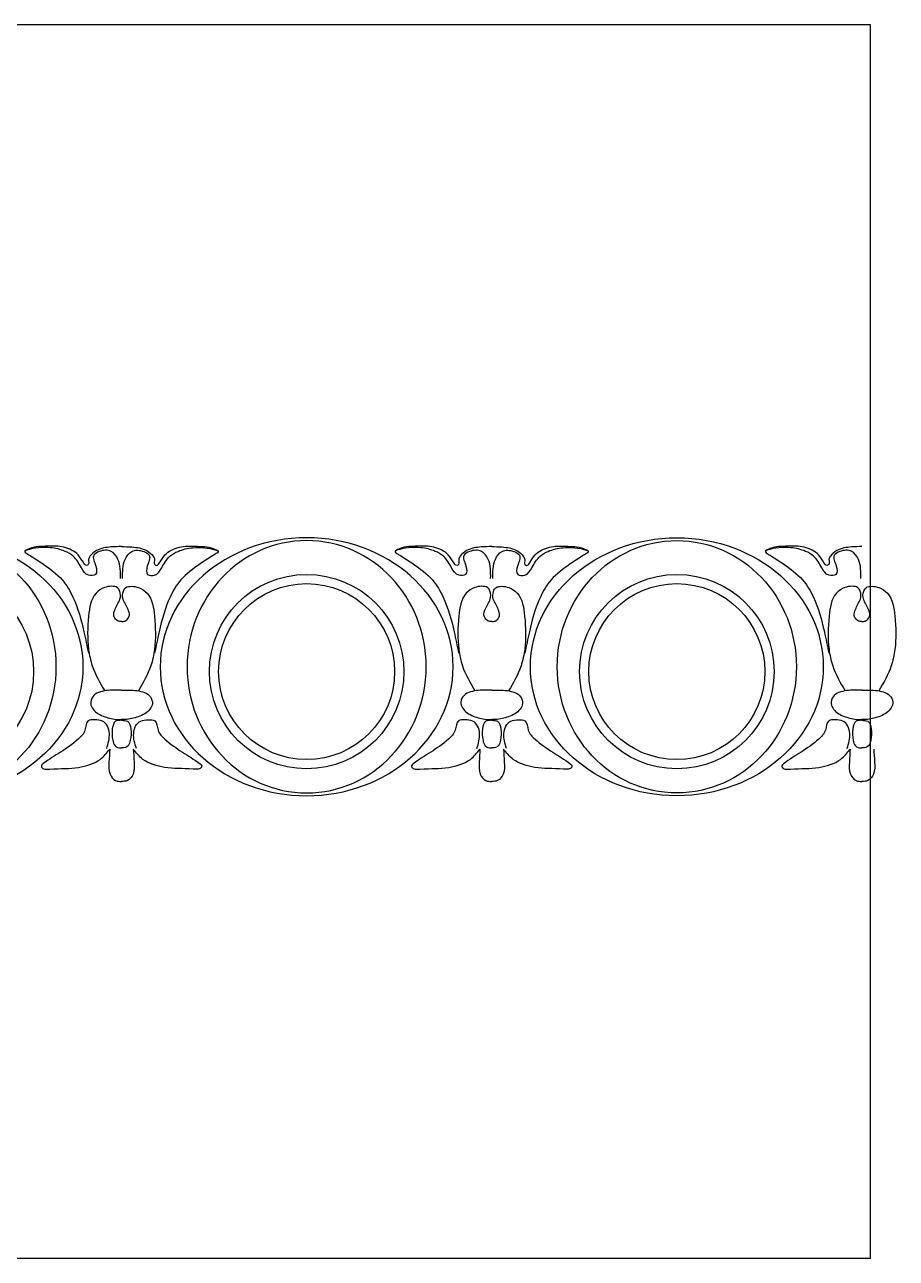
# Model space of a CAD drawing. Header units: millimetres. Extents: x 1316 to 1483, y -1201 to -1091.
# Drawn here: x 1405.5 to 1483.2, y -1201.2 to -1091.2 of the extents above; entities that cross this region are included whole.
import ezdxf

# ---------------------------------------------------------------- set-up
doc = ezdxf.new("R2010")
doc.units = ezdxf.units.MM

msp = doc.modelspace()

# ---------------------------------------------------------------- linework, layer by layer
at = {"color": 6, "ltscale": 1000}
msp.add_lwpolyline([(1315.950425453135, -1201.212620393537), (1480.950425453135, -1201.212620393537), (1480.950425453135, -1091.212620393537), (1315.950425453135, -1091.212620393537)], close=True, dxfattribs=at)
at = {"color": 7, "ltscale": 1000}
for centre, radius in [((1397.676624450145, -1148.897151713511), 8.66802357763941), ((1430.679614628501, -1148.897151713511), 8.66802357763941), ((1463.6826048068, -1148.897151713511), 8.66802357763941), ((1430.679614628501, -1148.897151713511), 7.84450383038647), ((1463.6826048068, -1148.897151713511), 7.84450383038647)]:
    msp.add_circle(centre, radius, dxfattribs=at)
for centre in [(1397.676624450087, -1148.465876103353), (1463.6826048068, -1148.465876103353)]:
    msp.add_ellipse(centre, major_axis=(-13.05573811946572, 0), ratio=0.8808387465166628, start_param=-1.570796326794897, end_param=4.71238898038469, dxfattribs=at)
for centre in [(1397.676624450087, -1148.465876103353), (1463.6826048068, -1148.465876103353)]:
    msp.add_ellipse(centre, major_axis=(0, 11.25024942101275), ratio=0.947480409645502, dxfattribs=at)
at = {"color": 7, "ltscale": 1000, "extrusion": (0, 0, -1)}
msp.add_ellipse((1430.679614628501, -1148.465876103353), major_axis=(13.05573811946572, 0), ratio=0.8808387465166628, start_param=-1.570796326794897, end_param=4.71238898038469, dxfattribs=at)
msp.add_ellipse((1430.679614628501, -1148.465876103353), major_axis=(0, 11.25024942101275), ratio=0.947480409645502, dxfattribs=at)
at = {"color": 7, "ltscale": 1000}
for points in [[(1405.573471635998, -1138.128049707073), (1405.57211208525, -1138.209601383223), (1405.730837008054, -1138.367253296488), (1406.076797592174, -1138.57466866609), (1407.17749276054, -1139.29999976882), (1408.883441811031, -1140.711923369996), (1409.846527273254, -1142.25436206075), (1410.82489147894, -1145.340070824521), (1411.225391227938, -1147.247176687615)], [(1414.08029678238, -1140.580310157824), (1413.857409030385, -1138.887425460594), (1413.263042053859, -1138.174631866368), (1412.193181351362, -1138.196906643952), (1411.710258069634, -1138.523603737649), (1411.881138570909, -1139.488844988959), (1411.85141998676, -1140.231338286572), (1411.234764343662, -1140.305587723185), (1410.597185015631, -1139.639601717678), (1409.871523817255, -1138.607864662339), (1409.144043608987, -1138.173218569926), (1407.833326998818, -1137.849508861229), (1405.724128684215, -1138.075352819174), (1405.573471635998, -1138.128049707073)], [(1414.275942296325, -1140.580310157824), (1414.49883004832, -1138.887425460594), (1415.093197024846, -1138.174631866368), (1416.163057727459, -1138.196906643952), (1416.645981009071, -1138.523603737649), (1416.475100507796, -1139.488844988959), (1416.504819092061, -1140.231338286572), (1417.121474735159, -1140.305587723185), (1417.759054063074, -1139.639601717678), (1418.484715261449, -1138.607864662339), (1419.212195469834, -1138.173218569926), (1420.522912079887, -1137.849508861229), (1422.63211039449, -1138.075352819174), (1422.782767442823, -1138.128049707073)], [(1422.782767442823, -1138.128049707073), (1422.784126993571, -1138.209601383223), (1422.625402070651, -1138.367253296488), (1422.279441486531, -1138.57466866609), (1421.178746318281, -1139.29999976882), (1419.47279726779, -1140.711923369996), (1418.509711805451, -1142.25436206075), (1417.531347599765, -1145.340070824521), (1417.130847850767, -1147.247176687615)], [(1438.576461814297, -1138.128049707073), (1438.575102263549, -1138.209601383223), (1438.733827186468, -1138.367253296488), (1439.079787770472, -1138.57466866609), (1440.180482938838, -1139.29999976882), (1441.886431989446, -1140.711923369996), (1442.849517451552, -1142.25436206075), (1443.827881657238, -1145.340070824521), (1444.228381406352, -1147.247176687615)], [(1447.083286960795, -1140.580310157824), (1446.860399208683, -1138.887425460594), (1446.266032232157, -1138.174631866368), (1445.19617152966, -1138.196906643952), (1444.713248248048, -1138.523603737649), (1444.884128749323, -1139.488844988959), (1444.854410165175, -1140.231338286572), (1444.237754521961, -1140.305587723185), (1443.600175193929, -1139.639601717678), (1442.87451399567, -1138.607864662339), (1442.147033787285, -1138.173218569926), (1440.836317177116, -1137.849508861229), (1438.727118862629, -1138.075352819174), (1438.576461814297, -1138.128049707073)], [(1447.278932474739, -1140.580310157824), (1447.501820226618, -1138.887425460594), (1448.096187203144, -1138.174631866368), (1449.166047905757, -1138.196906643952), (1449.648971187369, -1138.523603737649), (1449.478090686211, -1139.488844988959), (1449.507809270359, -1140.231338286572), (1450.124464913457, -1140.305587723185), (1450.762044241372, -1139.639601717678), (1451.487705439748, -1138.607864662339), (1452.215185648132, -1138.173218569926), (1453.525902258185, -1137.849508861229), (1455.635100572788, -1138.075352819174), (1455.785757621237, -1138.128049707073)], [(1455.785757621237, -1138.128049707073), (1455.787117171869, -1138.209601383223), (1455.628392249066, -1138.367253296488), (1455.282431664946, -1138.57466866609), (1454.181736496696, -1139.29999976882), (1452.475787446088, -1140.711923369996), (1451.512701983749, -1142.25436206075), (1450.534337778179, -1145.340070824521), (1450.133838029065, -1147.247176687615)], [(1471.579451992362, -1138.128049707073), (1471.57809244173, -1138.209601383223), (1471.736817364534, -1138.367253296488), (1472.082777948654, -1138.57466866609), (1473.183473116904, -1139.29999976882), (1474.889422167511, -1140.711923369996), (1475.85250762985, -1142.25436206075), (1476.83087183542, -1145.340070824521), (1477.231371584534, -1147.247176687615)], [(1480.08627713886, -1140.580310157824), (1479.863389386981, -1138.887425460594), (1479.269022410455, -1138.174631866368), (1478.199161707842, -1138.196906643952), (1477.71623842623, -1138.523603737649), (1477.887118927389, -1139.488844988959), (1477.85740034324, -1140.231338286572), (1477.240744700142, -1140.305587723185), (1476.603165372228, -1139.639601717678), (1475.877504173852, -1138.607864662339), (1475.150023965467, -1138.173218569926), (1473.839307355414, -1137.849508861229), (1471.730109040811, -1138.075352819174), (1471.579451992362, -1138.128049707073)], [(1412.856983984191, -1155.747980147517), (1413.040015885908, -1155.08027125747), (1412.921488619129, -1153.766161155891), (1412.468746712384, -1153.303128909352), (1411.789835429237, -1153.195361227179), (1411.21856625583, -1153.281411467677), (1410.917007087217, -1154.121630601821), (1410.319532905774, -1154.919439260299), (1408.746022966294, -1156.079683336578), (1407.172513026813, -1157.131749967582), (1407.031409137835, -1157.305284619277), (1407.053179452148, -1157.413666946031), (1407.780066057527, -1157.598060318564), (1410.341303219971, -1157.435384387678), (1412.272813883679, -1156.719528339225), (1413.129919220879, -1155.808625078909)], [(1415.499255094397, -1155.747980147517), (1415.31622319268, -1155.08027125747), (1415.434750459459, -1153.766161155891), (1415.887492366204, -1153.303128909352), (1416.566403649234, -1153.195361227179), (1417.137672822875, -1153.281411467677), (1417.439231991371, -1154.121630601821), (1418.036706172814, -1154.919439260299), (1419.610216112294, -1156.079683336578), (1421.183726051775, -1157.131749967582), (1421.32482994087, -1157.305284619277), (1421.303059626556, -1157.413666946031), (1420.576173021178, -1157.598060318564), (1418.014935858617, -1157.435384387678), (1416.083425194909, -1156.719528339225), (1415.226319857593, -1155.808625078909)], [(1445.859974162489, -1155.747980147517), (1446.043006064207, -1155.08027125747), (1445.924478797428, -1153.766161155891), (1445.471736890682, -1153.303128909352), (1444.792825607652, -1153.195361227179), (1444.221556434128, -1153.281411467677), (1443.919997265515, -1154.121630601821), (1443.322523084189, -1154.919439260299), (1441.749013144592, -1156.079683336578), (1440.175503205228, -1157.131749967582), (1440.034399316133, -1157.305284619277), (1440.056169630447, -1157.413666946031), (1440.783056235825, -1157.598060318564), (1443.34429339827, -1157.435384387678), (1445.275804061977, -1156.719528339225), (1446.132909399294, -1155.808625078909)], [(1448.502245272695, -1155.747980147517), (1448.319213370978, -1155.08027125747), (1448.437740637757, -1153.766161155891), (1448.890482544619, -1153.303128909352), (1449.569393827649, -1153.195361227179), (1450.140663001173, -1153.281411467677), (1450.442222169786, -1154.121630601821), (1451.039696351112, -1154.919439260299), (1452.613206290709, -1156.079683336578), (1454.186716230073, -1157.131749967582), (1454.327820119168, -1157.305284619277), (1454.306049804854, -1157.413666946031), (1453.579163199476, -1157.598060318564), (1451.017926036915, -1157.435384387678), (1449.086415373207, -1156.719528339225), (1448.229310036008, -1155.808625078909)], [(1478.862964340904, -1155.747980147517), (1479.045996242621, -1155.08027125747), (1478.927468975842, -1153.766161155891), (1478.47472706898, -1153.303128909352), (1477.79581578595, -1153.195361227179), (1477.224546612426, -1153.281411467677), (1476.92298744393, -1154.121630601821), (1476.325513262487, -1154.919439260299), (1474.752003323007, -1156.079683336578), (1473.178493383526, -1157.131749967582), (1473.037389494431, -1157.305284619277), (1473.059159808745, -1157.413666946031), (1473.786046414123, -1157.598060318564), (1476.347283576684, -1157.435384387678), (1478.278794240392, -1156.719528339225), (1479.135899577592, -1155.808625078909)]]:
    msp.add_spline(points, degree=3, dxfattribs=at)
for points, knots in [([(1414.178119539352, -1137.753673727249), (1413.876462912605, -1137.75700572503), (1413.11856280635, -1137.768575400729), (1412.070194991142, -1137.926884906748), (1411.435751605266, -1138.471174762384), (1411.168191455956, -1138.922314855885), (1411.338655709475, -1139.294821097548), (1411.004383368836, -1139.486226206911), (1410.667975882254, -1139.037476981208), (1410.297610996477, -1138.302701938726), (1409.029639985132, -1137.671523457193), (1407.548645131359, -1137.730885355708), (1406.331037571839, -1137.726441028066), (1405.715742327458, -1138.060317798783), (1405.573343224078, -1138.128110843045), (1405.573279017768, -1138.128141410216)], [0.0627510524423619, 0.0627510524423619, 0.0627510524423619, 0.0627510524423619, 0.8365779352989182, 2.00470188218025, 2.648488927413866, 2.914223128192218, 3.29013205172226, 3.446342994838012, 3.699795756857689, 4.46857120511043, 5.709674930477415, 6.925606402318497, 8.291974149622384, 8.693966323981702, 8.694147659626745, 8.694147659626745, 8.694147659626745, 8.694147659626745]), ([(1414.178119539352, -1137.753673727249), (1414.479776166099, -1137.75700572503), (1415.237676272354, -1137.768575400729), (1416.286044087679, -1137.926884906748), (1416.920487473439, -1138.471174762384), (1417.188047622749, -1138.922314855885), (1417.01758336923, -1139.294821097548), (1417.351855709869, -1139.486226206911), (1417.688263196451, -1139.037476981208), (1418.058628082228, -1138.302701938726), (1419.326599093689, -1137.671523457193), (1420.807593947462, -1137.730885355708), (1422.025201506865, -1137.726441028066), (1422.640496751246, -1138.060317798783), (1422.782895854743, -1138.128110843045), (1422.782960060937, -1138.128141410216)], [0.0627510524423619, 0.0627510524423619, 0.0627510524423619, 0.0627510524423619, 0.8365779352989182, 2.00470188218025, 2.648488927413866, 2.914223128192218, 3.29013205172226, 3.446342994838012, 3.699795756857689, 4.46857120511043, 5.709674930477415, 6.925606402318497, 8.291974149622384, 8.693966323981702, 8.694147659626745, 8.694147659626745, 8.694147659626745, 8.694147659626745]), ([(1447.181109717767, -1137.753673727249), (1446.879453090904, -1137.75700572503), (1446.121552984649, -1137.768575400729), (1445.073185169556, -1137.926884906748), (1444.438741783681, -1138.471174762384), (1444.171181634254, -1138.922314855885), (1444.341645887773, -1139.294821097548), (1444.007373547134, -1139.486226206911), (1443.670966060668, -1139.037476981208), (1443.300601174891, -1138.302701938726), (1442.03263016343, -1137.671523457193), (1440.551635309657, -1137.730885355708), (1439.334027750254, -1137.726441028066), (1438.718732505757, -1138.060317798783), (1438.576333402376, -1138.128110843045), (1438.576269196066, -1138.128141410216)], [0.0627510524423619, 0.0627510524423619, 0.0627510524423619, 0.0627510524423619, 0.8365779352989182, 2.00470188218025, 2.648488927413866, 2.914223128192218, 3.29013205172226, 3.446342994838012, 3.699795756857689, 4.46857120511043, 5.709674930477415, 6.925606402318497, 8.291974149622384, 8.693966323981702, 8.694147659626745, 8.694147659626745, 8.694147659626745, 8.694147659626745]), ([(1447.181109717767, -1137.753673727249), (1447.482766344514, -1137.75700572503), (1448.240666450769, -1137.768575400729), (1449.289034265978, -1137.926884906748), (1449.923477651737, -1138.471174762384), (1450.191037801047, -1138.922314855885), (1450.020573547528, -1139.294821097548), (1450.354845888283, -1139.486226206911), (1450.691253374749, -1139.037476981208), (1451.061618260526, -1138.302701938726), (1452.329589271987, -1137.671523457193), (1453.81058412576, -1137.730885355708), (1455.028191685164, -1137.726441028066), (1455.643486929661, -1138.060317798783), (1455.785886033158, -1138.128110843045), (1455.785950239235, -1138.128141410216)], [0.0627510524423619, 0.0627510524423619, 0.0627510524423619, 0.0627510524423619, 0.8365779352989182, 2.00470188218025, 2.648488927413866, 2.914223128192218, 3.29013205172226, 3.446342994838012, 3.699795756857689, 4.46857120511043, 5.709674930477415, 6.925606402318497, 8.291974149622384, 8.693966323981702, 8.694147659626745, 8.694147659626745, 8.694147659626745, 8.694147659626745]), ([(1480.184099895832, -1137.753673727249), (1479.882443269085, -1137.75700572503), (1479.12454316283, -1137.768575400729), (1478.076175347622, -1137.926884906748), (1477.441731961862, -1138.471174762384), (1477.174171812552, -1138.922314855885), (1477.344636066071, -1139.294821097548), (1477.010363725316, -1139.486226206911), (1476.67395623885, -1139.037476981208), (1476.303591353073, -1138.302701938726), (1475.035620341612, -1137.671523457193), (1473.554625487839, -1137.730885355708), (1472.337017928436, -1137.726441028066), (1471.721722683938, -1138.060317798783), (1471.579323580441, -1138.128110843045), (1471.579259374364, -1138.128141410216)], [0.0627510524423619, 0.0627510524423619, 0.0627510524423619, 0.0627510524423619, 0.8365779352989182, 2.00470188218025, 2.648488927413866, 2.914223128192218, 3.29013205172226, 3.446342994838012, 3.699795756857689, 4.46857120511043, 5.709674930477415, 6.925606402318497, 8.291974149622384, 8.693966323981702, 8.694147659626745, 8.694147659626745, 8.694147659626745, 8.694147659626745]), ([(1414.178119539236, -1144.430657416935), (1414.070326889585, -1144.431716059193), (1413.834161492134, -1144.427483339419), (1413.592068215785, -1144.169294224444), (1413.416567849297, -1143.798123336313), (1413.59790626862, -1143.346995070959), (1413.801911597442, -1142.887494493949), (1414.119087413605, -1142.388025860655), (1414.092797953588, -1141.82768761821), (1413.814143343316, -1141.324100934933), (1413.240038277301, -1141.26189169093), (1412.567909778747, -1141.386680004976), (1411.469287979253, -1142.095298546632), (1411.168925813119, -1144.278472523849), (1411.099468497046, -1146.42485491437), (1411.583296288572, -1148.731161107517), (1412.252758593251, -1149.890479223312), (1412.678788411733, -1150.614366163096)], [0.02370941281285924, 0.02370941281285924, 0.02370941281285924, 0.02370941281285924, 0.2880088832522136, 0.6088204290431689, 0.8579507231831165, 1.299451019592438, 1.747136365223791, 2.174588036227853, 2.771434660026128, 3.084552570383156, 3.550760326397072, 4.086261890250865, 4.856113756833754, 6.680986785523785, 9.209665728775713, 10.47617888618266, 12.60253965703515, 12.60253965703515, 12.60253965703515, 12.60253965703515]), ([(1414.178119539236, -1144.430657416935), (1414.28591218912, -1144.431716059193), (1414.522077586455, -1144.427483339419), (1414.764170862687, -1144.169294224444), (1414.939671229291, -1143.798123336313), (1414.758332809968, -1143.346995070959), (1414.554327481146, -1142.887494493949), (1414.237151664867, -1142.388025860655), (1414.263441125117, -1141.82768761821), (1414.542095735273, -1141.324100934933), (1415.116200801171, -1141.26189169093), (1415.788329299841, -1141.386680004976), (1416.886951099335, -1142.095298546632), (1417.187313265469, -1144.278472523849), (1417.256770581658, -1146.42485491437), (1416.772942790016, -1148.731161107517), (1416.103480485453, -1149.890479223312), (1415.677450666855, -1150.614366163096)], [0.02370941281285924, 0.02370941281285924, 0.02370941281285924, 0.02370941281285924, 0.2880088832522136, 0.6088204290431689, 0.8579507231831165, 1.299451019592438, 1.747136365223791, 2.174588036227853, 2.771434660026128, 3.084552570383156, 3.550760326397072, 4.086261890250865, 4.856113756833754, 6.680986785523785, 9.209665728775713, 10.47617888618266, 12.60253965703515, 12.60253965703515, 12.60253965703515, 12.60253965703515]), ([(1447.181109717651, -1144.430657416935), (1447.073317067883, -1144.431716059193), (1446.837151670548, -1144.427483339419), (1446.595058394199, -1144.169294224444), (1446.419558027595, -1143.798123336313), (1446.600896446918, -1143.346995070959), (1446.804901775857, -1142.887494493949), (1447.122077592019, -1142.388025860655), (1447.095788131886, -1141.82768761821), (1446.817133521614, -1141.324100934933), (1446.243028455716, -1141.26189169093), (1445.570899957045, -1141.386680004976), (1444.472278157551, -1142.095298546632), (1444.171915991417, -1144.278472523849), (1444.102458675345, -1146.42485491437), (1444.586286466871, -1148.731161107517), (1445.255748771549, -1149.890479223312), (1445.681778590148, -1150.614366163096)], [0.02370941281285924, 0.02370941281285924, 0.02370941281285924, 0.02370941281285924, 0.2880088832522136, 0.6088204290431689, 0.8579507231831165, 1.299451019592438, 1.747136365223791, 2.174588036227853, 2.771434660026128, 3.084552570383156, 3.550760326397072, 4.086261890250865, 4.856113756833754, 6.680986785523785, 9.209665728775713, 10.47617888618266, 12.60253965703515, 12.60253965703515, 12.60253965703515, 12.60253965703515]), ([(1447.181109717651, -1144.430657416935), (1447.288902367418, -1144.431716059193), (1447.525067764753, -1144.427483339419), (1447.767161041102, -1144.169294224444), (1447.942661407706, -1143.798123336313), (1447.761322988383, -1143.346995070959), (1447.557317659444, -1142.887494493949), (1447.240141843282, -1142.388025860655), (1447.266431303415, -1141.82768761821), (1447.545085913687, -1141.324100934933), (1448.119190979585, -1141.26189169093), (1448.791319478256, -1141.386680004976), (1449.889941277634, -1142.095298546632), (1450.190303443767, -1144.278472523849), (1450.259760759956, -1146.42485491437), (1449.77593296843, -1148.731161107517), (1449.106470663752, -1149.890479223312), (1448.680440845153, -1150.614366163096)], [0.02370941281285924, 0.02370941281285924, 0.02370941281285924, 0.02370941281285924, 0.2880088832522136, 0.6088204290431689, 0.8579507231831165, 1.299451019592438, 1.747136365223791, 2.174588036227853, 2.771434660026128, 3.084552570383156, 3.550760326397072, 4.086261890250865, 4.856113756833754, 6.680986785523785, 9.209665728775713, 10.47617888618266, 12.60253965703515, 12.60253965703515, 12.60253965703515, 12.60253965703515]), ([(1480.184099895949, -1144.430657416935), (1480.076307246181, -1144.431716059193), (1479.840141848847, -1144.427483339419), (1479.598048572498, -1144.169294224444), (1479.42254820601, -1143.798123336313), (1479.603886625217, -1143.346995070959), (1479.807891954155, -1142.887494493949), (1480.125067770434, -1142.388025860655), (1480.098778310185, -1141.82768761821), (1479.820123699912, -1141.324100934933), (1479.246018634014, -1141.26189169093), (1478.573890135343, -1141.386680004976), (1477.475268335966, -1142.095298546632), (1477.174906169832, -1144.278472523849), (1477.105448853643, -1146.42485491437), (1477.589276645285, -1148.731161107517), (1478.258738949848, -1149.890479223312), (1478.684768768446, -1150.614366163096)], [0.02370941281285924, 0.02370941281285924, 0.02370941281285924, 0.02370941281285924, 0.2880088832522136, 0.6088204290431689, 0.8579507231831165, 1.299451019592438, 1.747136365223791, 2.174588036227853, 2.771434660026128, 3.084552570383156, 3.550760326397072, 4.086261890250865, 4.856113756833754, 6.680986785523785, 9.209665728775713, 10.47617888618266, 12.60253965703515, 12.60253965703515, 12.60253965703515, 12.60253965703515]), ([(1480.184099895949, -1144.430657416935), (1480.291892545716, -1144.431716059193), (1480.528057943051, -1144.427483339419), (1480.7701512194, -1144.169294224444), (1480.945651586004, -1143.798123336313), (1480.764313166681, -1143.346995070959), (1480.560307837743, -1142.887494493949), (1480.24313202158, -1142.388025860655), (1480.269421481713, -1141.82768761821), (1480.548076091985, -1141.324100934933), (1481.122181157883, -1141.26189169093), (1481.794309656554, -1141.386680004976), (1482.892931456048, -1142.095298546632), (1483.193293622182, -1144.278472523849), (1483.262750938255, -1146.42485491437), (1482.778923146729, -1148.731161107517), (1482.10946084205, -1149.890479223312), (1481.683431023452, -1150.614366163096)], [0.02370941281285924, 0.02370941281285924, 0.02370941281285924, 0.02370941281285924, 0.2880088832522136, 0.6088204290431689, 0.8579507231831165, 1.299451019592438, 1.747136365223791, 2.174588036227853, 2.771434660026128, 3.084552570383156, 3.550760326397072, 4.086261890250865, 4.856113756833754, 6.680986785523785, 9.209665728775713, 10.47617888618266, 12.60253965703515, 12.60253965703515, 12.60253965703515, 12.60253965703515]), ([(1414.178119539236, -1150.539871720222), (1413.730268701398, -1150.535077263867), (1412.852788817439, -1150.527745019677), (1411.627938809175, -1150.841980208152), (1411.34778772639, -1151.733972810416), (1411.728752648178, -1152.498053247549), (1412.659009276027, -1152.969041468376), (1413.558064358029, -1153.168235153458), (1414.0641126191, -1153.175937602213), (1414.178119539352, -1153.174312816005)], [0.01823128793597887, 0.01823128793597887, 0.01823128793597887, 0.01823128793597887, 1.186635575308009, 2.305187115488077, 2.846387728115468, 3.316023031744735, 4.359754282706549, 5.363732181509262, 5.654804540572636, 5.654804540572636, 5.654804540572636, 5.654804540572636]), ([(1414.178119539236, -1150.539871720222), (1414.62597037719, -1150.535077263867), (1415.503450261149, -1150.527745019677), (1416.728300269413, -1150.841980208152), (1417.008451352198, -1151.733972810416), (1416.627486430527, -1152.498053247549), (1415.697229802561, -1152.969041468376), (1414.798174720676, -1153.168235153458), (1414.292126459488, -1153.175937602213), (1414.178119539236, -1153.174312816005)], [0.01823128793597887, 0.01823128793597887, 0.01823128793597887, 0.01823128793597887, 1.186635575308009, 2.305187115488077, 2.846387728115468, 3.316023031744735, 4.359754282706549, 5.363732181509262, 5.654804540572636, 5.654804540572636, 5.654804540572636, 5.654804540572636]), ([(1447.181109717651, -1150.539871720222), (1446.733258879696, -1150.535077263867), (1445.855778995854, -1150.527745019677), (1444.630928987473, -1150.841980208152), (1444.350777904689, -1151.733972810416), (1444.731742826476, -1152.498053247549), (1445.661999454442, -1152.969041468376), (1446.561054536327, -1153.168235153458), (1447.067102797399, -1153.175937602213), (1447.181109717767, -1153.174312816005)], [0.01823128793597887, 0.01823128793597887, 0.01823128793597887, 0.01823128793597887, 1.186635575308009, 2.305187115488077, 2.846387728115468, 3.316023031744735, 4.359754282706549, 5.363732181509262, 5.654804540572636, 5.654804540572636, 5.654804540572636, 5.654804540572636]), ([(1447.181109717651, -1150.539871720222), (1447.628960555488, -1150.535077263867), (1448.506440439447, -1150.527745019677), (1449.731290447711, -1150.841980208152), (1450.011441530613, -1151.733972810416), (1449.630476608825, -1152.498053247549), (1448.700219980859, -1152.969041468376), (1447.801164898974, -1153.168235153458), (1447.295116637786, -1153.175937602213), (1447.181109717534, -1153.174312816005)], [0.01823128793597887, 0.01823128793597887, 0.01823128793597887, 0.01823128793597887, 1.186635575308009, 2.305187115488077, 2.846387728115468, 3.316023031744735, 4.359754282706549, 5.363732181509262, 5.654804540572636, 5.654804540572636, 5.654804540572636, 5.654804540572636]), ([(1480.184099895949, -1150.539871720222), (1479.736249058111, -1150.535077263867), (1478.858769174152, -1150.527745019677), (1477.633919165888, -1150.841980208152), (1477.353768082987, -1151.733972810416), (1477.734733004774, -1152.498053247549), (1478.66498963274, -1152.969041468376), (1479.564044714625, -1153.168235153458), (1480.070092975813, -1153.175937602213), (1480.184099896065, -1153.174312816005)], [0.01823128793597887, 0.01823128793597887, 0.01823128793597887, 0.01823128793597887, 1.186635575308009, 2.305187115488077, 2.846387728115468, 3.316023031744735, 4.359754282706549, 5.363732181509262, 5.654804540572636, 5.654804540572636, 5.654804540572636, 5.654804540572636]), ([(1480.184099895949, -1150.539871720222), (1480.631950733903, -1150.535077263867), (1481.509430617745, -1150.527745019677), (1482.734280626126, -1150.841980208152), (1483.014431708911, -1151.733972810416), (1482.633466787123, -1152.498053247549), (1481.703210159158, -1152.969041468376), (1480.804155077272, -1153.168235153458), (1480.298106816201, -1153.175937602213), (1480.184099895832, -1153.174312816005)], [0.01823128793597887, 0.01823128793597887, 0.01823128793597887, 0.01823128793597887, 1.186635575308009, 2.305187115488077, 2.846387728115468, 3.316023031744735, 4.359754282706549, 5.363732181509262, 5.654804540572636, 5.654804540572636, 5.654804540572636, 5.654804540572636]), ([(1414.189004696393, -1153.24043516265), (1413.96039247415, -1153.241774900966), (1413.518531256774, -1153.25068421313), (1413.284688693191, -1154.1328050271), (1413.346831982908, -1154.828925181097), (1413.523784247878, -1155.582799330707), (1413.950680727907, -1155.700334936442), (1414.157056968495, -1155.703846329157), (1414.178119539236, -1155.703852985989)], [0, 0, 0, 0, 0.4174923082226142, 1.035101303553509, 1.910631635916607, 2.362127132288702, 2.831522544445905, 2.885255357935706, 2.885255357935706, 2.885255357935706, 2.885255357935706]), ([(1414.167234382079, -1153.24043516265), (1414.395846604555, -1153.241774900966), (1414.837707821931, -1153.25068421313), (1415.071550385514, -1154.1328050271), (1415.009407095797, -1154.828925181097), (1414.83245483071, -1155.582799330707), (1414.405558350682, -1155.700334936442), (1414.199182110093, -1155.703846329157), (1414.178119539352, -1155.703852985989)], [0, 0, 0, 0, 0.4174923082226142, 1.035101303553509, 1.910631635916607, 2.362127132288702, 2.831522544445905, 2.885255357935706, 2.885255357935706, 2.885255357935706, 2.885255357935706]), ([(1447.191994874807, -1153.24043516265), (1446.963382652448, -1153.241774900966), (1446.521521435072, -1153.25068421313), (1446.287678871489, -1154.1328050271), (1446.349822161206, -1154.828925181097), (1446.526774426176, -1155.582799330707), (1446.953670906321, -1155.700334936442), (1447.16004714691, -1155.703846329157), (1447.181109717534, -1155.703852985989)], [0, 0, 0, 0, 0.4174923082226142, 1.035101303553509, 1.910631635916607, 2.362127132288702, 2.831522544445905, 2.885255357935706, 2.885255357935706, 2.885255357935706, 2.885255357935706]), ([(1447.170224560494, -1153.24043516265), (1447.398836782853, -1153.241774900966), (1447.840698000229, -1153.25068421313), (1448.074540563812, -1154.1328050271), (1448.012397274095, -1154.828925181097), (1447.835445009008, -1155.582799330707), (1447.40854852898, -1155.700334936442), (1447.202172288391, -1155.703846329157), (1447.181109717767, -1155.703852985989)], [0, 0, 0, 0, 0.4174923082226142, 1.035101303553509, 1.910631635916607, 2.362127132288702, 2.831522544445905, 2.885255357935706, 2.885255357935706, 2.885255357935706, 2.885255357935706]), ([(1480.194985053105, -1153.24043516265), (1479.966372830746, -1153.241774900966), (1479.52451161337, -1153.25068421313), (1479.290669049788, -1154.1328050271), (1479.352812339504, -1154.828925181097), (1479.529764604591, -1155.582799330707), (1479.95666108462, -1155.700334936442), (1480.163037325208, -1155.703846329157), (1480.184099895832, -1155.703852985989)], [0, 0, 0, 0, 0.4174923082226142, 1.035101303553509, 1.910631635916607, 2.362127132288702, 2.831522544445905, 2.885255357935706, 2.885255357935706, 2.885255357935706, 2.885255357935706]), ([(1480.173214738792, -1153.24043516265), (1480.401826961152, -1153.241774900966), (1480.843688178527, -1153.25068421313), (1481.07753074211, -1154.1328050271), (1481.015387452393, -1154.828925181097), (1480.838435187423, -1155.582799330707), (1480.411538707278, -1155.700334936442), (1480.205162466689, -1155.703846329157), (1480.184099896065, -1155.703852985989)], [0, 0, 0, 0, 0.4174923082226142, 1.035101303553509, 1.910631635916607, 2.362127132288702, 2.831522544445905, 2.885255357935706, 2.885255357935706, 2.885255357935706, 2.885255357935706]), ([(1413.129919220879, -1155.808625078909), (1413.104779337951, -1156.189449577829), (1413.05579841074, -1156.931423479637), (1412.998630403028, -1157.954658056642), (1413.549759420985, -1158.676256223847), (1413.993332156399, -1158.690491584483), (1414.178119539352, -1158.692963254496)], [0, 0, 0, 0, 0.978304444294669, 1.90606530765403, 2.549144873394146, 3.002766149592186, 3.002766149592186, 3.002766149592186, 3.002766149592186]), ([(1415.226319857826, -1155.808625078909), (1415.251459740753, -1156.189449577829), (1415.300440667848, -1156.931423479637), (1415.35760867556, -1157.954658056642), (1414.80647965772, -1158.676256223847), (1414.362906922306, -1158.690491584483), (1414.178119539236, -1158.692963254496)], [0, 0, 0, 0, 0.978304444294669, 1.90606530765403, 2.549144873394146, 3.002766149592186, 3.002766149592186, 3.002766149592186, 3.002766149592186]), ([(1446.132909399177, -1155.808625078909), (1446.107769516249, -1156.189449577829), (1446.058788589155, -1156.931423479637), (1446.001620581326, -1157.954658056642), (1446.552749599283, -1158.676256223847), (1446.996322334697, -1158.690491584483), (1447.181109717767, -1158.692963254496)], [0, 0, 0, 0, 0.978304444294669, 1.90606530765403, 2.549144873394146, 3.002766149592186, 3.002766149592186, 3.002766149592186, 3.002766149592186]), ([(1448.229310036124, -1155.808625078909), (1448.254449919052, -1156.189449577829), (1448.303430846147, -1156.931423479637), (1448.360598853975, -1157.954658056642), (1447.809469836018, -1158.676256223847), (1447.365897100604, -1158.690491584483), (1447.181109717534, -1158.692963254496)], [0, 0, 0, 0, 0.978304444294669, 1.90606530765403, 2.549144873394146, 3.002766149592186, 3.002766149592186, 3.002766149592186, 3.002766149592186]), ([(1479.135899577475, -1155.808625078909), (1479.110759694548, -1156.189449577829), (1479.061778767453, -1156.931423479637), (1479.004610759624, -1157.954658056642), (1479.555739777581, -1158.676256223847), (1479.999312512995, -1158.690491584483), (1480.184099896065, -1158.692963254496)], [0, 0, 0, 0, 0.978304444294669, 1.90606530765403, 2.549144873394146, 3.002766149592186, 3.002766149592186, 3.002766149592186, 3.002766149592186]), ([(1481.232300214422, -1155.808625078909), (1481.25744009735, -1156.189449577829), (1481.306421024561, -1156.931423479637), (1481.363589032273, -1157.954658056642), (1480.812460014316, -1158.676256223847), (1480.368887278903, -1158.690491584483), (1480.184099895832, -1158.692963254496)], [0, 0, 0, 0, 0.978304444294669, 1.90606530765403, 2.549144873394146, 3.002766149592186, 3.002766149592186, 3.002766149592186, 3.002766149592186])]:
    msp.add_open_spline(points, degree=3, knots=knots, dxfattribs=at)

doc.saveas('drawing.dxf')
